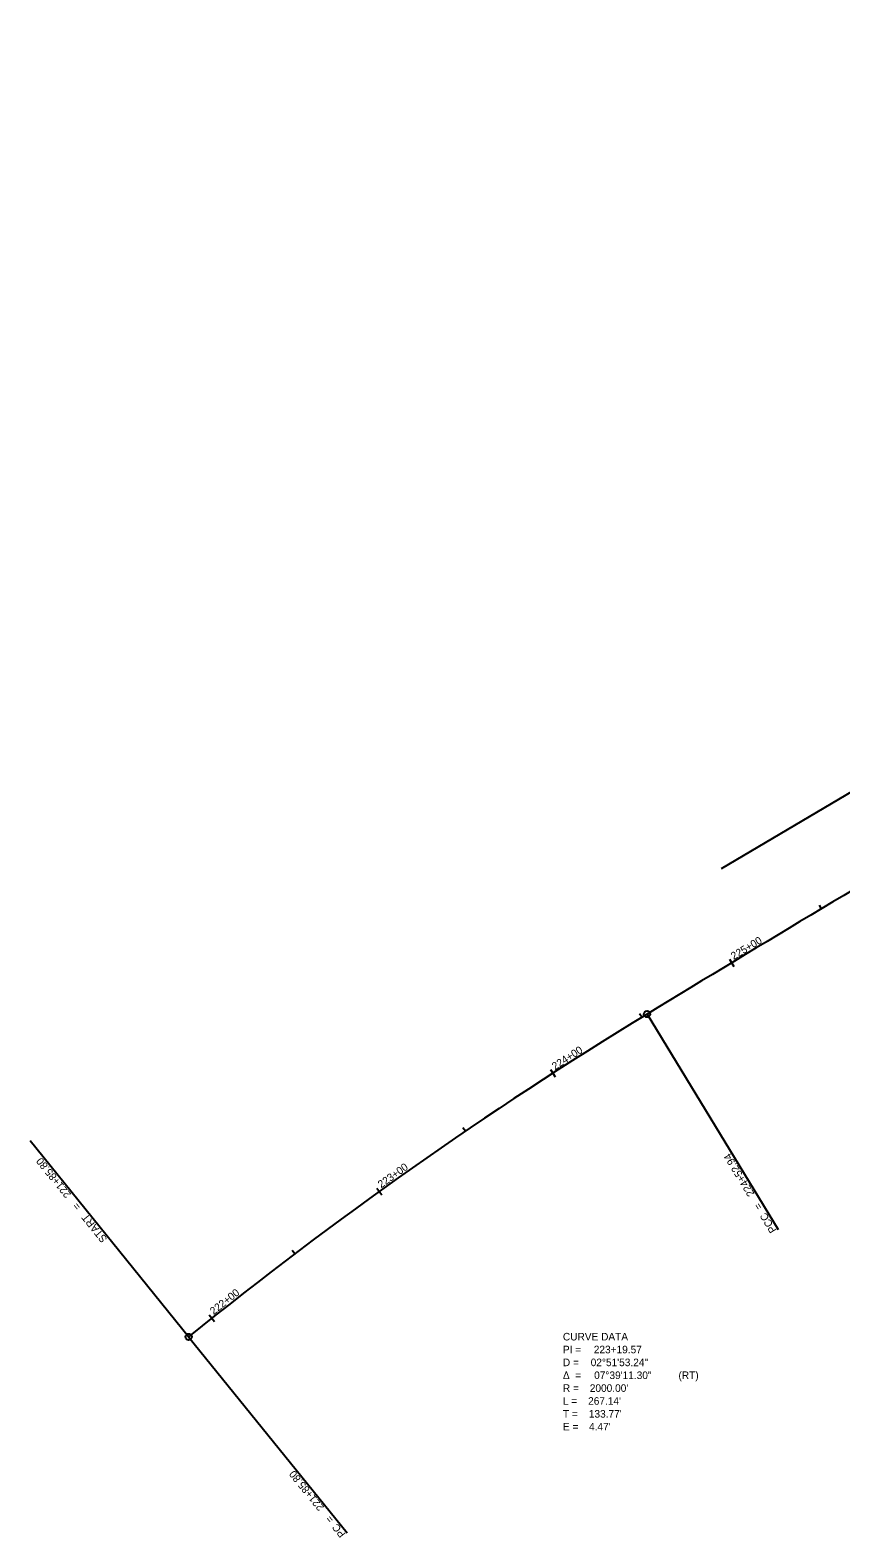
# Model space of a CAD drawing. Extents: x 1728025 to 1729070, y 479747 to 480532.
# Drawn here: x 1728025 to 1728411, y 479747 to 480464 of the extents above; entities that cross this region are included whole.
import ezdxf

# ---------------------------------------------------------------- set-up
doc = ezdxf.new("R2010")
doc.units = 0
for name, color, linetype in [('Default', 7, 'Continuous'), ('S_Drainage_CB', 7, 'Continuous'), ('S_Terrain_Boundary', 7, 'Continuous'), ('S_Terrain_Voids', 7, 'Continuous'), ('S_Traffic_Sign_SinglePost', 7, 'Continuous')]:
    doc.layers.add(name, color=color, linetype=linetype)

msp = doc.modelspace()

# ---------------------------------------------------------------- linework, layer by layer
at = {"layer": 'Default'}
msp.add_line((1729027.98, 480464.41), (1728354.04, 480065.19), dxfattribs=at)
at = {"layer": 'S_Terrain_Boundary'}
for centre, radius, start, end in [((1736114.4, 467180.9), 15000, 120.569778, 121.312443), ((1729358.24, 478287.4), 2000, 121.31244, 128.96558)]:
    msp.add_arc(centre, radius, start, end, dxfattribs=at)
at = {"layer": 'S_Terrain_Voids'}
for p, q in [((1728401.91, 480046.26), (1728400.88, 480047.99)), ((1728358.03, 480022.2), (1728360.1, 480018.78)), ((1728316.31, 479994.56), (1728315.27, 479996.27)), ((1728272.88, 479969.67), (1728275.04, 479966.31)), ((1728232.29, 479940.35), (1728231.16, 479942.01)), ((1728190.15, 479913.32), (1728192.49, 479910.07)), ((1728151.09, 479882.01), (1728149.87, 479883.61)), ((1728110.35, 479852.91), (1728112.84, 479849.78))]:
    msp.add_line(p, q, dxfattribs=at)
at = {"layer": 'S_Traffic_Sign_SinglePost'}
for p, q in [((1728318.83, 479996.09), (1728318.83, 479996.09)), ((1728318.83, 479996.09), (1728381.19, 479893.57)), ((1728318.83, 479996.09), (1728381.19, 479893.57)), ((1728100.53, 479842.45), (1728025.07, 479935.75)), ((1728025.07, 479935.75), (1728025.07, 479935.75)), ((1728381.19, 479893.57), (1728381.19, 479893.57)), ((1728381.19, 479893.57), (1728381.19, 479893.57)), ((1728100.53, 479842.45), (1728100.53, 479842.45)), ((1728100.53, 479842.45), (1728175.99, 479749.14)), ((1728175.99, 479749.14), (1728175.99, 479749.14))]:
    msp.add_line(p, q, dxfattribs=at)
for centre in [(1728318.83, 479996.09), (1728100.53, 479842.45)]:
    msp.add_circle(centre, 1.5, dxfattribs=at)

# ---------------------------------------------------------------- texts
at = {"layer": 'S_Drainage_CB'}
for s, p in [('CURVE DATA', (1728278.75, 479840.76)), ('PI = ', (1728278.75, 479834.64)), ('223+19.57', (1728293.45, 479834.64)), ('D = ', (1728278.75, 479828.52)), ('02°51\'53.24"', (1728291.98, 479828.52)), ('Δ  = ', (1728278.75, 479822.4)), ('R = ', (1728278.75, 479816.28)), ("2000.00'", (1728291.55, 479816.28)), ('07°39\'11.30"', (1728293.63, 479822.4)), (' (RT)', (1728332.44, 479822.4)), ('L = ', (1728278.75, 479810.16)), ("267.14'", (1728290.75, 479810.16)), ('T = ', (1728278.75, 479804.04)), ("133.77'", (1728291.09, 479804.04)), ('E = ', (1728278.75, 479797.92)), ("4.47'", (1728291.18, 479797.92))]:
    msp.add_text(s, height=3.6, dxfattribs=at).set_placement(p)
at = {"layer": 'S_Terrain_Voids'}
for s, rotation, p in [('225+00', 31.1327, (1728360.09, 480021.8)), ('224+00', 32.82916, (1728274.95, 479969.33)), ('223+00', 35.69395, (1728192.24, 479913.09)), ('222+00', 38.55874, (1728112.45, 479852.78))]:
    msp.add_text(s, height=3.6, rotation=rotation, dxfattribs=at).set_placement(p)
at = {"layer": 'S_Traffic_Sign_SinglePost'}
for s, rotation, p in [('221+85.80', 128.96558, (1728044.82, 479910.37)), ('224+52.94', 121.31244, (1728370.11, 479910.63)), ('224+52.94', 121.31244, (1728370.11, 479910.63)), (' = ', 128.96558, (1728050.35, 479903.54)), (' = ', 121.31244, (1728374.67, 479903.13)), (' = ', 121.31244, (1728374.67, 479903.13)), ('START', 128.96558, (1728062, 479889.13)), ('PCC', 121.31244, (1728380.68, 479893.26)), ('PCC', 121.31244, (1728380.68, 479893.26)), ('221+85.80', 128.96558, (1728165.27, 479761.44)), (' = ', 128.96558, (1728170.8, 479754.61)), ('PC', 128.96558, (1728175.53, 479748.76))]:
    msp.add_text(s, height=3.6, rotation=rotation, dxfattribs=at).set_placement(p)

doc.saveas('drawing.dxf')
